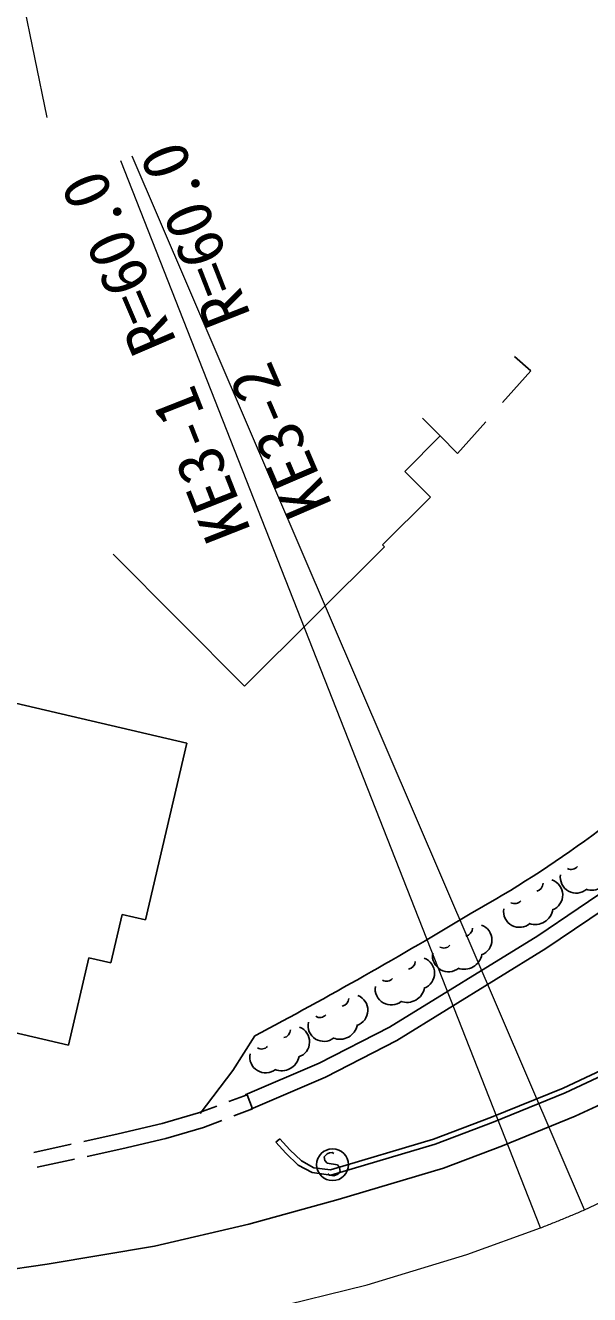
# Model space of a CAD drawing. Units: millimetres, scale not verified. Extents: x 40000 to 680000, y 20000 to 380000.
# Drawn here: x 163676 to 185830, y 266777 to 316579 of the extents above; entities that cross this region are included whole.
import ezdxf
from ezdxf.enums import TextEntityAlignment as Align

# ---------------------------------------------------------------- set-up
doc = ezdxf.new("R2010")
doc.units = ezdxf.units.MM
doc.header["$LTSCALE"] = 1000
doc.linetypes.add('CHAIN', pattern=[18.5, 12, -1.5, 3.5, -1.5])
for name, color, linetype, lineweight in [('M-BGD', 7, 'Continuous', 25), ('M-BMK', 2, 'CHAIN', 13), ('M-STR-HTXT', 7, 'Continuous', 13), ('M-STR-STRC', 7, 'Continuous', 25)]:
    doc.layers.add(name, color=color, linetype=linetype, lineweight=lineweight)
doc.styles.add('ＭＳ ゴシック', font='')
doc.styles.get('ＭＳ ゴシック').set_extended_font_data('MS Gothic')

msp = doc.modelspace()

# ---------------------------------------------------------------- linework, layer by layer
at = {"layer": 'M-BGD'}
for p, q in [((183518, 303024), (182877, 303591)), ((182414, 301776), (183518, 303024)), ((179968, 300467), (179274, 301165)), ((180647, 299779), (181751, 301027)), ((178574, 299080), (179968, 300467)), ((179968, 300467), (180647, 299779)), ((179579, 298070), (178574, 299080)), ((177698, 296200), (179579, 298070)), ((172277, 290652), (167128, 295827)), ((172277, 290652), (177775, 296122)), ((177775, 296122), (177698, 296200)), ((170017, 288408), (162896, 290073)), ((168397, 281479), (170017, 288408)), ((187385, 283290), (183792, 280861)), ((184113, 280354), (187723, 282794)), ((167030, 279793), (167474, 281695)), ((167474, 281695), (168397, 281479)), ((183792, 280861), (177977, 277275)), ((165367, 276559), (166170, 279994)), ((166170, 279994), (167030, 279793)), ((178256, 276744), (184113, 280354)), ((165367, 276559), (160029, 277807)), ((171816, 275569), (172683, 276932)), ((177977, 277275), (175211, 275855)), ((175466, 275312), (178256, 276744)), ((186977, 275904), (184786, 274875)), ((170545, 273887), (171816, 275569)), ((175211, 275855), (172309, 274611)), ((184866, 274691), (187065, 275725)), ((172524, 274051), (175466, 275312)), ((171662, 274351), (172382, 274622)), ((172382, 274622), (172593, 274061)), ((184786, 274875), (181975, 273736)), ((182048, 273550), (184866, 274691)), ((170474, 273904), (171194, 274175)), ((171862, 273786), (172593, 274061)), ((167323, 273081), (169041, 273487)), ((169041, 273487), (170474, 273904)), ((170664, 273334), (171394, 273609)), ((181975, 273736), (179705, 272872)), ((179769, 272682), (182048, 273550)), ((165967, 272785), (167323, 273081)), ((169193, 272907), (170664, 273334)), ((164013, 272358), (165478, 272678)), ((166099, 272199), (167461, 272497)), ((167461, 272497), (169193, 272907)), ((173515, 272759), (173664, 272893)), ((173907, 272324), (173515, 272759)), ((174055, 272458), (173664, 272893)), ((174511, 272024), (174055, 272458)), ((179705, 272872), (175659, 271668)), ((175675, 271464), (179769, 272682)), ((164145, 271772), (165610, 272093)), ((174392, 271861), (173907, 272324)), ((174997, 271758), (174511, 272024)), ((175528, 272305), (175413, 272184)), ((175413, 272184), (175440, 272034)), ((175440, 272034), (175529, 271934)), ((175623, 272339), (175528, 272305)), ((175529, 271934), (175926, 271863)), ((175725, 272349), (175623, 272339)), ((175789, 272319), (175725, 272349)), ((174933, 271565), (174392, 271861)), ((175675, 271464), (174933, 271565)), ((175659, 271668), (174997, 271758)), ((175618, 271461), (175546, 271515)), ((175785, 271441), (175618, 271461)), ((175950, 271500), (175785, 271441)), ((175926, 271863), (176015, 271763)), ((176042, 271613), (175950, 271500)), ((176015, 271763), (176042, 271613))]:
    msp.add_line(p, q, dxfattribs=at)
msp.add_circle((175736, 271875), 625, dxfattribs=at)
for centre, radius, start, end in [((159311, 321076), 45003, 299.1139, 313.3523), ((185114, 283772), 312, 241.1715, 321.0915), ((183691, 282913), 312, 281.1315, 1.0515), ((184147, 282459), 625, 291.0315, 71.0715), ((185303, 283156), 625, 171.1515, 311.1915), ((185919, 283346), 703, 251.0715, 351.1515), ((183077, 281813), 625, 171.1515, 311.1915), ((182888, 282429), 312, 241.1715, 321.0915), ((183693, 282002), 703, 251.0715, 351.1515), ((92773, 427997), 170898, 297.87798, 301.16263), ((180920, 281155), 312, 280.0599, 359.9799), ((181368, 280692), 625, 289.9599, 69.9999), ((180108, 280686), 312, 240.0999, 320.0199), ((179117, 279391), 625, 289.9599, 69.9999), ((180286, 280067), 625, 170.0799, 310.1199), ((180905, 280244), 703, 249.9999, 350.0799), ((178669, 279854), 312, 280.0599, 359.9799), ((177857, 279384), 312, 240.0999, 320.0199), ((176063, 278408), 312, 278.4052, 358.3252), ((176498, 277932), 625, 288.3052, 68.3452), ((178035, 278765), 625, 170.0799, 310.1199), ((178654, 278943), 703, 249.9999, 350.0799), ((175398, 277338), 625, 168.4252, 308.4652), ((175238, 277962), 312, 238.4452, 318.3652), ((173776, 277172), 312, 278.4052, 358.3252), ((174210, 276696), 625, 288.3052, 68.3452), ((176022, 277498), 703, 248.3452, 348.4252), ((172951, 276726), 312, 238.4452, 318.3652), ((173111, 276102), 625, 168.4252, 308.4652), ((173735, 276262), 703, 248.3452, 348.4252)]:
    msp.add_arc(centre, radius, start, end, dxfattribs=at)
at = {"layer": 'M-BMK'}
for points in [[(185635, 270106), (189369, 271881), (192950, 273839), (196397, 275955), (199730, 278207), (202969, 280570), (206135, 283021), (209245, 285537), (212322, 288093), (214591, 290000)], [(149327, 263147), (153314, 263476), (157298, 263836), (161277, 264257), (165248, 264770), (169210, 265405), (173159, 266194), (177093, 267167), (181010, 268355), (183899, 269392)]]:
    msp.add_lwpolyline(points, dxfattribs=at)
msp.add_arc((161939, 325229), 60000, 291.46885, 293.26155, dxfattribs=at)
at = {"layer": 'M-STR-HTXT'}
for p, q in [((164533, 312960), (161933, 325662)), ((183899, 269392), (167429, 311269)), ((185635, 270106), (167863, 311448))]:
    msp.add_line(p, q, dxfattribs=at)
at = {"layer": 'M-STR-STRC'}
for p, q in [((185266, 273775), (187506, 274827)), ((182414, 272619), (185266, 273775)), ((180090, 271735), (182414, 272619)), ((175960, 270505), (180090, 271735)), ((175960, 270505), (172444, 269536)), ((172444, 269536), (168748, 268682)), ((168748, 268682), (164531, 267970)), ((164531, 267970), (160125, 267335))]:
    msp.add_line(p, q, dxfattribs=at)

# ---------------------------------------------------------------- texts
at = {"layer": 'M-STR-HTXT', "style": 'ＭＳ ゴシック'}
for s, rotation, p in [('R=60.0', 111.469, (170834, 304538)), ('KE3-2', 113.262, (174059, 297037))]:
    msp.add_text(s, height=1833, rotation=rotation, dxfattribs=at).set_placement(p, align=Align.TOP_LEFT)
for s, rotation, p in [('R=60.0', 113.262, (170135, 304389)), ('KE3-1', 111.469, (173059, 296954))]:
    msp.add_text(s, height=1833, rotation=rotation, dxfattribs=at).set_placement(p, align=Align.BOTTOM_LEFT)

doc.saveas('drawing.dxf')
